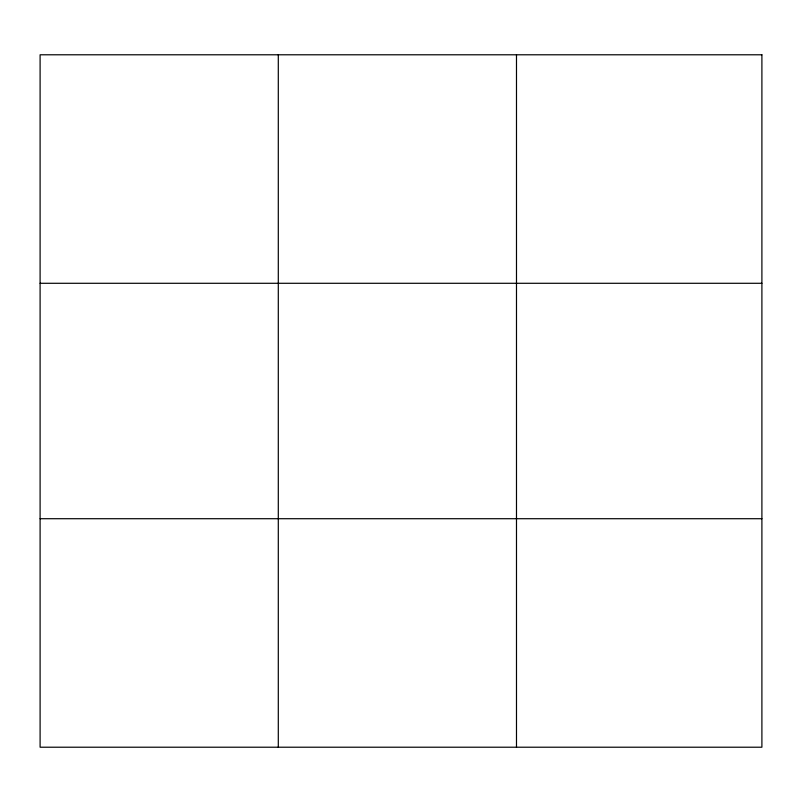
<?xml version="1.0" encoding="UTF-8"?>
<svg xmlns="http://www.w3.org/2000/svg" width="802" height="802" viewBox="0 0 802 802"><rect width="100%" height="100%" fill="white"/><g stroke="black" fill="none" stroke-linecap="round" stroke-linejoin="round"><path stroke-width="1.2" d="M278.294 747.213L278.294 54.787M516.488 747.213L516.488 54.787M40.1 283.286L761.9 283.286M40.1 518.714L761.9 518.714M761.9 54.787L761.9 747.213L40.1 747.213L40.1 54.787L761.9 54.787"/></g></svg>
